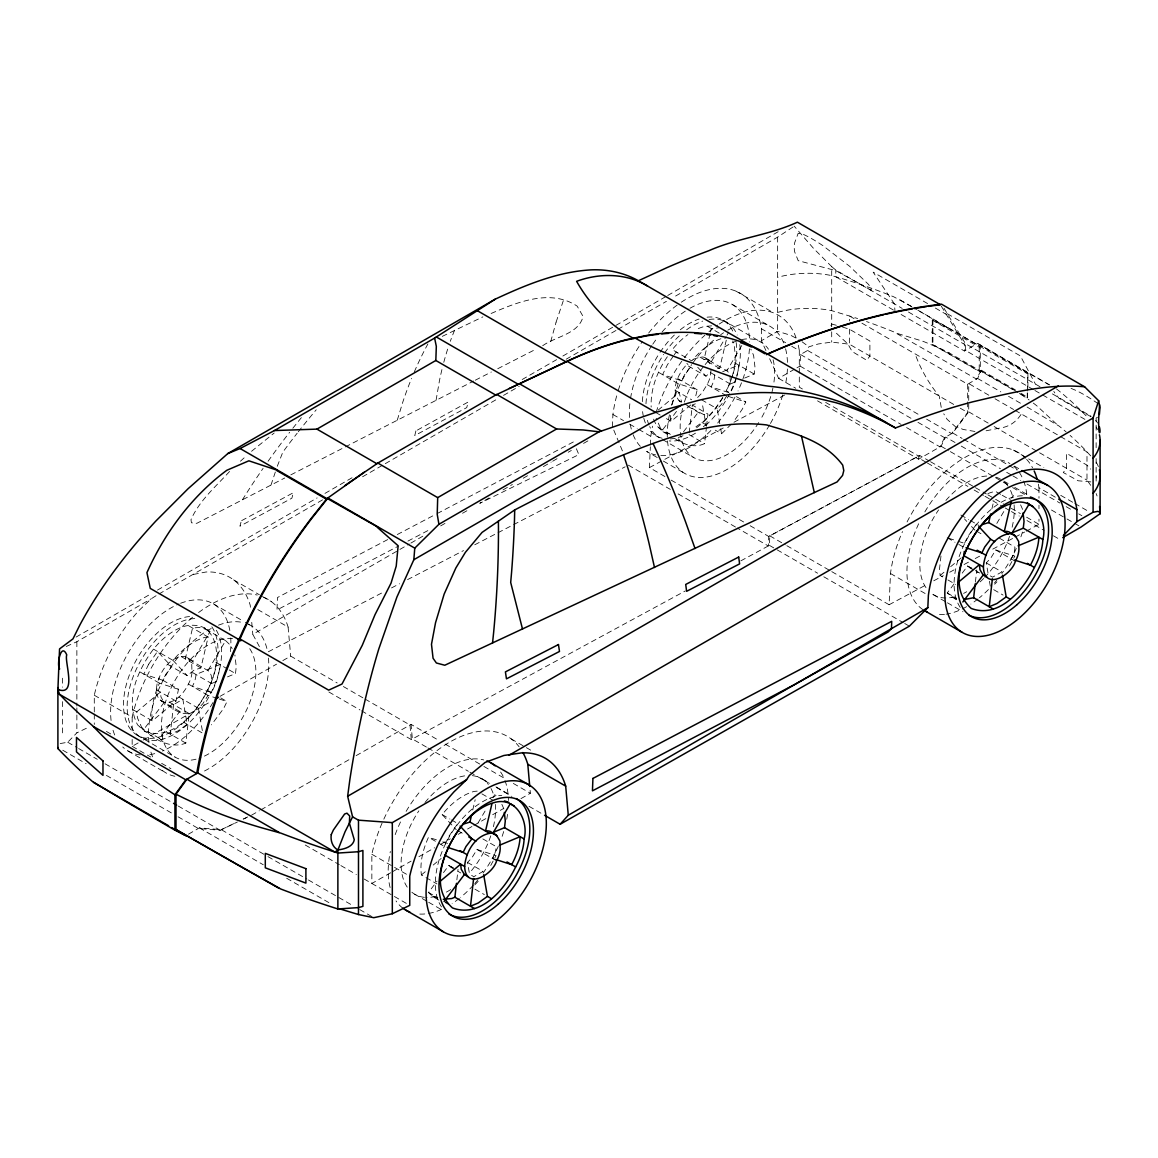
<?xml version="1.0" encoding="UTF-8"?>
<svg xmlns="http://www.w3.org/2000/svg" width="1158" height="1158" viewBox="0 0 1158 1158"><rect width="100%" height="100%" fill="white"/><g stroke="black" fill="none" stroke-linecap="round" stroke-linejoin="round"><path stroke-width="0.75" stroke-dasharray="5 3.75" d="M612.379 426.752L612.915 414.477A106.348 61.403 -60 0 1 617.243 393.836M664.924 476.531L649.435 467.586L650.347 446.771M650.434 445.034L650.81 436.363A106.348 61.403 -60 0 1 652.533 426.158M955.032 442.486L945.637 437.073L941.049 446.25L918.612 459.205L918.612 456.078L768.738 536.472L768.319 545.968L737.212 528.019M740.831 560.848L769.39 545.36L769.809 535.85L919.684 455.456L928.977 460.826M831.777 571.632L889.112 604.737L890.488 573.5A106.348 61.403 -60 0 1 902.516 531.565M796.95 367.81L800.004 366.058L800.54 354.536L807.604 350.454L808.849 346.807L818.228 343.984L831.705 342.102L849.407 344.201L954.206 404.707M208.483 630.198L199.784 627.39L192.546 628.027L185.28 658.945A19.049 11.001 -60 0 1 192.546 661.29L210.018 631.646C203.562 625.667 194.052 624.133 185.627 625.986A59.811 34.537 -60 0 0 153.493 649.131C137.845 669.889 124.514 699.75 137.585 724.894C150.279 736.054 168.055 750.225 185.845 743.118L189.174 713.589C177.594 714.935 167.78 704.6 158.762 698.781C156.098 694.322 156.2 688.981 157.083 684.031C160.151 672.118 168.301 658.83 181.299 656.644A19.049 11.001 -60 0 1 188.551 658.989L209.555 671.64L211.306 675.635L211.567 683.524L191.982 672.219L191.736 664.316L188.551 658.989M132.75 709.536L152.335 720.841L176.016 701.068L178.491 689.299L158.907 677.995M144.243 731.219C172.108 741.685 196.542 712.749 207.441 690.226A44.901 25.925 -60 0 0 215.895 662.26C217.878 649.928 215.316 635.467 204.503 627.882M227.504 676.88L235.479 673.565L236.246 666.805L234.886 654.95M456.86 879.848L458.032 869.426M671.553 405.286L678.183 383.66L697.232 389.812L695.075 398.699M680.339 401.971C669.498 391.737 677.864 373.976 686.433 364.886L706.018 376.191L710.505 372.254M689.198 432.889L692.325 405.083L695.422 403.795M697.623 397.498L701.965 392.967L707.133 384.586A19.049 11.001 -60 0 0 710.722 372.731L711.055 369.865M675.027 438.679C683.51 444.658 694.728 448.276 704.585 443.63L706.351 427.982M706.554 426.245L707.929 414.086L692.325 405.083M710.722 372.731L730.307 384.036L730.061 376.133M731.928 377.392A44.901 25.925 -60 0 0 734.65 362.758L735.402 356.013L734.042 344.143L732.667 341.002M744.652 378.058L754.22 374.063L754.987 367.318L753.626 355.448L750.862 349.166M940.976 556.014L939.456 569.519L940.137 575.454L946.375 579.058M975.412 582.098L976.773 569.924M436.074 400.263L439.418 380.881A724.72 354.695 53.4 0 1 442.211 368.418M167.693 664.388L187.263 675.693L194.081 670.077L200.884 667.949L208.136 637.03L188.551 625.725M472.754 810.021L475.171 799.715M710.086 333.678L704.035 359.458A19.049 11.001 -60 0 1 711.287 361.788L726.138 336.602M710.491 331.97L711.287 328.525L718.525 327.888M717.468 368.649L719.625 368.461L726.891 337.528M991.899 508.811L993.926 500.227M550.701 341.639L556.072 322.199M397.252 420.195L402.825 402.014A712.894 411.597 60 0 1 411.568 378.405M270.986 485.101L276.27 469.222M556.115 322.083L563.541 299.994M1096.192 477.979L1096.134 475.359M277.283 466.283L282.813 452.141L288.429 444.571A866.531 676.721 -87.9 0 1 297.172 433.208M454.573 330.233L452.17 336.254A724.72 354.695 53.4 0 0 450.303 341.306M178.491 689.299L159.442 683.162C154.159 694.8 150.598 708.001 152.335 720.841M191.982 672.219A19.049 11.001 -60 0 1 188.392 684.074C183.775 693.642 173.41 705.902 161.584 701.473M217.501 698.462L207.977 695.379L202.809 703.76L198.467 708.305L202.809 733.275L183.225 721.97M220.787 697.927L227.026 701.531L223.624 708.522L211.407 724.85M436.421 839.825L428.489 837.263C423.206 848.901 419.645 862.102 421.396 874.941L436.986 883.945M490.731 865.46L496.073 855.632L477.024 849.494L471.856 857.875L467.514 862.406L469.54 874.058M726.717 395.891L721.55 404.272L717.207 408.803L720.392 427.114M736.416 396.629L745.766 402.029L742.379 409.02L733.564 421.787M1009.472 565.958L1014.813 556.144L995.779 549.992L990.597 558.373L986.254 562.918L988.281 574.571M988.831 395.211L968.725 383.602L968.725 411.857L952.701 432.991L944.566 437.681L939.978 446.872L902.647 425.319M917.787 310.083L980.305 346.474L980.305 371.805L976.541 379.086L893.904 331.955A434.062 250.606 0 0 0 866.531 321.577M861.914 323.169L967.668 384.21L977.613 378.463L981.362 370.242L979.234 371.472L932.277 344.36L932.277 320.071L949.111 328.467A297.476 8.178 31.1 0 1 922.477 313.007L914.719 308.462M208.136 670.294L225.622 640.649L206.037 629.344M727.021 335.125L728.773 332.158M728.295 372.138L726.891 370.792L743.479 342.638M478.066 822.918L486.809 808.096M492.917 797.717L494.669 794.764L497.781 796.559M996.806 523.416L1005.549 508.594M1011.658 498.229L1013.409 495.262M242.384 499.836L247.523 491.672A841.157 647.221 88.4 0 1 263.083 468.368M667.355 356.736C657.237 371.327 650.391 389.16 651.158 407.08M673.29 356.201L667.428 364.712L662.593 374.656L681.642 380.808L684.508 374.874L690.414 367.187L686.868 363.38M674.274 354.782L676.229 351.931L679.775 355.752M722.795 397.715L713.979 410.482L703.746 421.179L694.105 428.142M976.469 524.053L967.654 536.82L962.834 546.764L956.595 543.16M139.857 727.05L159.442 738.355L179.765 711.432L181.169 712.778M676.489 411.437L662.593 429.864L660.321 427.707L656.166 418.284M683.538 431.775L698.506 411.93L703.615 414.477L707.929 414.086M438.896 900.113L432.875 896.625L428.489 892.456L437.044 881.122M443.471 872.625L448.812 865.533L453.487 868.239M956.132 599.743L947.23 592.968L955.784 581.634M962.211 573.123L967.552 566.045L973.791 569.635M967.668 401.884L967.668 412.48L951.644 433.599L926.588 419.138M731.291 424.175L721.55 433.772L715.311 430.183M474.78 884.9L478.182 881.339M994.664 584.211L996.937 581.837M60.216 743.552L67.729 742.235L76.862 732.855L89.528 726.746M229.588 471.465C215.808 486.548 199.234 500.705 190.983 519.725L191.417 522.794L196.831 523.315L284.723 478.008M156.069 595.733L151.105 598.86L138.54 610.932A115.004 66.397 -60 0 0 94.29 695.234L94.29 712.416M240.43 461.217L246.451 455.76M251.547 451.287L274.171 433.034M666.4 418.646L671.09 421.353L690.819 404.866M421.396 874.941L425.333 871.656M433.222 865.055L441.126 858.454M940.137 575.454L945.391 571.053M950.66 566.667L961.183 557.866M703.34 426.665L705.96 424.769L702.197 403.129M793.027 226.982L777.64 237.129L672.697 297.722M158.95 593.996L323.4 499.387M1097.523 417.227L1096.134 418.052L1096.134 448.059M76.081 637.074L151.22 593.692M157.474 590.088L317.133 497.911M324.964 493.395L353.132 477.125M522.186 379.52L556.622 359.646M562.875 356.027L666.183 296.376M667.746 295.478L778.885 231.311M66.267 646.468L76.862 641.72L151.105 598.86M362.57 476.778L497.274 399.003M503.527 395.385L519.204 386.338M566.19 359.212L616.317 330.276M617.88 329.364L666.429 301.341M259.406 646.613L252.806 634.352L398.381 550.311M399.944 549.399L409.339 543.985M410.902 543.073L423.423 535.85M440.648 525.906L446.901 522.301M462.549 513.255L467.253 510.548M489.081 497.94L479.774 503.31L578.855 454.602L575.975 447.77M503.05 489.877L512.357 484.507M523.228 478.225L529.423 474.65M543.391 466.587L551.15 462.1M552.699 461.217L557.36 458.525M568.216 452.257L571.328 450.462M583.56 443.398L589.625 439.895M765.916 350.541L761.414 340.713L777.64 331.347L790.668 335.255L799.758 340.191M769.65 358.734L778.639 378.391L795.43 368.693M932.277 344.36L949.111 352.843L1017.868 392.548M901.127 314.498L964.397 351.019L977.613 343.39L1050.292 385.353M932.277 320.071L979.234 347.183L981.362 345.952L1012.555 363.959A297.476 8.178 31.1 0 0 1037.047 377.928L1049.162 384.789M188.45 834.194L199.393 827.869L221.294 829.664L266.412 855.719M1027.262 391.028L1027.913 373.31L977.613 343.39M1019.431 393.445L1027.262 397.961L1027.913 388.914M132.171 739.455L132.171 746.331L141.594 740.975M143.158 740.078L210.655 701.676M220.063 696.32L276.559 664.156M282.841 660.581L290.687 656.123L337.166 682.959M251.489 815.203L259.334 810.745M260.897 809.847L350.353 758.939M356.128 755.653L411.061 724.387L438.954 740.483M390.695 872.756L371.848 883.467L371.848 854.257A115.004 66.397 -60 0 1 383.11 820.747M392.258 871.858L411.09 861.147M418.935 856.674L434.626 847.743M440.909 844.182L450.332 838.812M458.177 834.353L461.318 832.559M467.586 828.998L472.305 826.32M473.868 825.422L486.418 818.272M492.7 814.696L503.687 808.443M520.955 798.629L530.364 793.273L529.915 788.149M361.528 710.838L411.293 739.571L685.29 590.956M649.435 467.586L724.372 427.389M733.94 422.265L784.965 394.892M889.112 604.737L927.384 584.211M933.753 580.795L943.321 575.656M949.705 572.24L956.074 568.81M964.049 564.539L968.826 561.977M975.21 558.547L980.001 555.985M992.753 549.138L1013.482 538.021M1015.074 537.167L1024.642 532.043M1026.234 531.189L1038.987 524.342L1038.987 519.117M387.713 539.57L277.457 597.542L276.994 609.948L398.338 546.127M397.295 534.533L435.654 514.369M437.246 513.53L576.264 440.431M407.92 541.09L430.269 529.336M268.338 651.78L383.544 592.056M391.534 587.917L399.539 583.762M407.544 579.622L463.533 550.586M474.737 544.781L625.146 466.819M290.817 474.867L473.694 381.025M475.301 380.2L491.339 372.007M497.752 368.722L536.255 349.021M542.682 345.75C555.449 336.413 578.667 334.228 583.082 316.452L577.176 306.146C549.847 288.096 516.019 302.73 489.269 314.281M442.313 336.356L482.843 316.887M221.294 829.664L236.912 822.122M243.166 819.111L250.982 815.348M178.071 816.795L198.336 828.491L220.223 830.272L237.419 821.992M243.672 818.981L246.799 817.476M693.251 359.269L700.04 357.142A19.049 11.001 -60 0 1 707.306 359.487L726.891 370.792M722.693 371.704L738.63 365.074A44.901 25.925 -60 0 1 736.835 376.495M730.307 384.036L738.283 380.707M211.567 683.524L217.936 680.875M193.4 574.44L205.965 572.009A115.004 66.397 -60 0 1 250.215 605.214L250.519 608.645M986.08 430.79L999.455 428.142A83.984 48.491 60 0 0 1021.313 413.956M711.649 325.847L704.368 326.484A59.811 34.537 -60 0 0 695.003 330.189M208.136 637.03L205.198 637.291A59.811 34.537 -60 0 0 173.078 660.436L153.493 649.131M477.197 791.131L474.259 791.392A59.811 34.537 -60 0 0 442.139 814.537L456.324 829.794M974.92 431.456L963.109 429.459L957.348 426.868M1090.822 481.887L1078.199 480.787L1063.29 472.522L1066.489 468.31L1066.489 453.299L1086.986 465.14L1090.706 469.135M897.696 333.562L922.477 341.118A281.959 229.443 -68.1 0 1 949.111 353.798L980.305 371.805M836.322 325.268L829.895 323.589L831.705 326.672L831.705 266.615L813.625 248.492L794.214 226.186M842.488 327.048L849.407 329.205L869.904 341.031L869.904 356.042L866.705 360.254L852.143 351.511L847.888 343.998L835.121 332.013M728.585 392.519L711.128 386.888A19.049 11.001 -60 0 0 714.718 375.033M728.31 396.398L745.766 402.029M653.561 419.124L656.325 425.391L662.984 431.731L670.236 434.062M948.822 538.282L956.754 540.844M958.346 541.351L966.279 543.913M967.552 566.045L972.662 568.578M951.615 597.137L957.42 599.004M219.094 698.969L227.026 701.531M442.776 841.866L447.538 843.4M495.798 859.511L492.628 858.498A19.049 11.001 -60 0 0 496.203 846.628L480.613 837.625M448.812 865.533L453.922 868.066M432.875 896.625L437.232 898.029M1071.063 388.379L1075.246 390.13A63.4 15.662 40.4 0 1 1094.903 401.479L1097.61 403.346M911.607 306.508L893.904 296.882A434.062 250.606 0 0 0 842.488 278.716L831.705 275.59A70.739 40.848 0 0 0 808.993 273.274L804.376 273.331A70.739 40.848 0 0 0 777.64 277.312M947.316 313.731L1020.386 355.911L1035.426 384.094M927.587 303.57L873.175 272.159L894.439 303.932L894.96 310.923M935.36 308.057L946.245 314.339M949.111 328.467L1027.262 373.672M944.016 308.26L965.468 343.709L1043.141 388.552M1052.405 393.894L1090.995 416.171M1091.01 416.75L1058.875 398.193L1055.227 393.517A20.453 5.052 40.4 0 1 1053.823 391.433M831.705 266.615L835.786 270.075L902.212 308.419M908.437 312.009L964.397 344.317L964.397 351.019M1033.37 389.609L965.468 350.411L965.468 343.709M1034.905 390.492L1041.143 394.096M1042.692 394.994L1086.291 420.166M893.397 310.026L835.786 276.776L835.786 270.075M981.362 370.242L1015.363 389.899M981.362 371.197L1012.555 389.204A281.959 229.443 -68.1 0 1 1018.186 392.591M977.613 378.463L1000.801 391.867M1008.546 396.326L1020.907 403.462M1027.088 407.037L1059.252 426.187A434.062 250.606 0 0 1 1066.113 431.92M995.026 398.772L1013.583 409.498M1015.132 410.381L1086.986 451.881L1086.986 480.136L1090.706 485.318M854.097 318.653L849.407 315.946L849.407 320.911M968.725 411.857L988.165 423.09M994.143 426.535L1086.986 480.136M960.185 408.166L967.668 412.48M1013.511 450.158L1027.16 458.032M1028.666 458.901L1043.836 467.658M735.952 291.136L773.834 313.007M1014.437 466.153L1018.997 468.787M732.334 304.511L770.215 326.382M952.701 432.991L962.095 438.404M963.673 439.316L1007.503 464.619M1009.067 465.53L1016.898 470.047M1060.728 495.349L1073.249 502.586M1074.827 503.484L1088.911 511.619M807.604 350.454L920.335 415.519M1038.35 484.145A106.348 61.403 -60 0 1 1038.987 487.764L1057.182 498.273M681.295 302.209A106.348 61.403 -60 0 1 761.414 328.742L785.674 342.754M791.725 346.256L799.31 350.628L799.31 373.267M961.285 446.105L1000.425 468.701M1006.693 472.319L1011.383 475.026M1012.96 475.938L1020.777 480.454M1027.045 484.073L1059.917 503.05M1066.185 506.668L1072.453 510.287M1078.706 513.891L1081.847 515.701M800.54 354.536L911.693 418.704M917.961 422.323L944.566 437.681M1003.827 481.077L1008.502 483.783M1014.726 487.373L1028.753 495.465M723.142 320.259L761.038 342.131M941.049 446.25L948.822 450.737M950.371 451.634L993.926 476.778M995.475 477.675L1001.699 481.279M1003.262 482.177L1011.035 486.664M1012.584 487.561L1025.033 494.741M1051.464 510.012L1065.461 518.089M1067.025 518.987L1081.022 527.064M800.004 366.058L901.098 424.421M1000.613 494.336L995.938 491.643L992.999 491.904A59.811 34.537 -60 0 0 986.79 494.075M1002.177 495.233L1011.527 500.647M707.306 326.223L720.652 333.938M930.525 461.724L973.907 486.765M975.456 487.663L986.312 493.93M987.861 494.828L994.056 498.403M995.605 499.301L1003.349 503.773M1011.093 508.246L1020.401 513.602M1026.596 517.192L1038.987 524.342M802.407 388.987L799.31 387.192L799.31 375.004M825.654 402.405L918.612 456.078M925.908 462.172L919.684 458.582L919.684 455.456M927.457 463.07L967.9 486.418M974.124 490.008L983.446 495.407M985.009 496.304L991.219 499.894M992.782 500.792L1003.668 507.074M1005.216 507.971L1009.892 510.664M1011.441 511.561L1019.214 516.048M1027.001 520.55L1044.111 530.422M1053.433 535.807L1059.657 539.396M778.639 378.391L795.749 388.263M817.519 400.842L918.612 459.205M734.65 362.758L754.22 374.063M705.888 358.155L709.883 360.456M700.04 357.142L719.625 368.461M960.879 515.049L968.667 519.551M970.23 520.449L979.132 525.587M999.354 538.137L1014.958 547.141A19.049 11.001 -60 0 1 1011.368 558.996M976.628 531.204L982.867 534.793M728.845 392.258L726.182 390.724A44.901 25.925 -60 0 0 731.393 378.999M995.779 549.992L1015.349 561.297M707.133 384.586L725.169 394.994M677.647 378.492L697.232 389.812M947.23 537.761L955.032 542.262M658.598 372.355L678.183 383.66M986.254 562.918L1001.858 571.907L992.565 577.191L987.89 574.498M701.618 399.799L717.207 408.803M675.172 390.26L691.644 399.771M975.354 570.547L981.593 574.136M968.971 567.377L978.003 572.602M678.921 400.625L681.584 402.159M684.465 403.838L698.506 411.93M687.866 406.328L699.924 413.276M993.723 589.683L1003.074 595.082M701.965 422.467L705.96 424.769M947.924 579.955L955.726 584.457M660.161 415.042L655.486 412.349L679.167 392.562L681.497 401.594M688.996 434.626L704.585 443.63M947.23 592.968L956.595 598.368M658.598 427.563L670.381 434.366M662.984 431.731L667.5 434.337M933.406 594.705L945.869 601.899M947.432 602.797L963.007 611.786M655.833 435.683L659.467 437.767A66.802 38.576 -60 0 1 649.681 426.578M662.579 439.562L693.729 457.555M890.488 573.5L926.863 594.503M612.915 414.477L623.525 420.615M629.59 424.103L637.175 428.489M638.68 429.357L650.81 436.363M657.266 457.555L646.656 451.432A85.041 49.099 -60 0 0 655.717 454.92M663.331 461.058L684.552 473.304M769.809 535.85L785.298 544.796M786.847 545.693L830.228 570.735M671.119 480.107L743.943 522.157M750.152 525.732L768.738 536.472M769.39 545.36L775.614 548.95M777.163 549.847L817.606 573.196M823.816 576.785L903.139 622.584M904.702 623.482L909.363 626.174M628.345 465.154L670.337 489.4M678.11 493.901L735.663 527.122M511.185 738.891L524.82 746.765M526.34 747.648L532.405 751.137M233.612 579.869L259.378 594.749M262.417 596.5L271.508 601.74M257.8 609.586L288.11 627.086L290.687 656.123M213.579 604.013L243.889 621.513M245.409 622.382L251.474 625.885M445.15 744.073L482.336 765.539M483.885 766.437L505.583 778.958M513.327 783.43L530.364 793.273M343.376 686.535L363.511 698.173M365.06 699.056L409.99 725.009L411.293 739.571M481.974 778.769L489.762 783.271M495.986 786.875L510.012 794.967M426.361 747.04L412.364 738.949L411.061 724.387M427.91 747.938L468.353 771.286M469.902 772.183L488.575 782.953M496.348 787.44L511.894 796.429M529.003 806.301L543.001 814.378M328.858 691.977L359.964 709.941M481.873 793.838L492.787 800.135M215.895 662.26L227.677 669.063M229.241 669.961L235.479 673.565M187.147 657.643L191.142 659.944M181.299 656.644L200.884 667.949M442.139 814.537L449.926 819.039M451.49 819.936L457.728 823.541L448.913 836.308L444.079 846.266L428.489 837.263M457.873 830.691L464.112 834.296M207.441 690.226L214.548 694.322M477.024 849.494L496.608 860.799M188.392 684.074L207.977 695.379M139.857 671.857L159.442 683.162M467.514 862.406L483.103 871.409L473.825 876.693L470.698 874.883M178.882 697L198.467 708.305M156.431 689.748L176.016 701.068M169.589 702.269L189.174 713.589M450.23 866.879L456.252 870.353M457.757 871.221L460.768 872.958M160.18 700.127L179.765 711.432M474.968 889.17L484.334 894.584M166.26 731.813L185.845 743.118M371.848 854.257L408.224 875.26M94.29 695.234L132.171 717.106L132.171 732.58M428.489 892.456L437.84 897.87M414.665 894.193L427.128 901.387M428.677 902.285L442.703 910.376M137.093 735.171L174.988 757.043M305.234 845.007L339.323 864.693M340.872 865.576L356.36 874.522M364.104 878.994L406.719 903.602M106.406 731.451L112.471 734.954M132.171 746.331L150.772 757.057M161.613 763.325L170.906 768.695M127.916 750.92L165.797 772.791M267.961 856.616L306.87 879.067M308.419 879.964L353.552 906.019M359.776 909.609L372.225 916.803M67.729 742.235L77.065 747.634M78.628 748.531L97.301 759.301M105.074 763.802L171.992 802.422M178.216 806.026L220.223 830.272M199.393 827.869L263.286 864.765M286.663 878.256L330.291 903.443M62.778 750.225L86.141 763.715M106.406 775.411L171.847 813.191M911.795 306.769L897.696 298.474M1020.965 393.228L1027.913 397.585M802.06 341.769L808.849 346.807M956.291 427.476L947.099 419.297L943.741 413.797M1056.472 388.914L1059.252 391.114A434.062 250.606 0 0 1 1088.462 418.327M707.306 359.487L710.476 364.828M678.183 438.868L682.569 443.036M225.622 640.649L230.732 645.527L232.121 648.668M159.442 738.355L163.828 742.524M1095.7 420.34L1097.523 422.988M1056.472 424.002L1037.047 406.024A281.959 229.443 -68.1 0 0 1033.124 402.941M1090.706 455.876L1085.003 449.738A434.062 250.606 0 0 0 1070.093 435.408M964.426 518.856L966.785 521.404M971.519 526.485L975.065 530.292M697.738 367.303L706.018 376.191M173.078 660.436L187.263 675.693M941.295 306.146L964.397 344.317M1020.603 504.845L1022.673 509.549M501.863 804.332L503.933 809.051M613.769 430.096L623.482 453.473M1096.134 493.54L1097.06 495.986M941.237 407.399L939.268 396.079L936.938 393.286A83.984 48.491 60 0 1 915.081 353.856M989.439 581.229L990.597 587.888M720.681 428.778L721.55 433.772M670.41 415.418L671.09 421.353M251.749 622.353L252.806 634.352M1096.134 458.582L1096.134 481.54M1038.987 487.764L1038.987 498.215M1038.987 505.192L1038.987 508.666M1027.913 373.31L1027.913 387.177M1027.262 392.765L1027.262 397.961M1012.555 388.234L1012.555 389.204M979.234 347.183L979.234 371.472M967.668 384.21L967.668 400.118M949.111 352.843L949.111 353.798M932.914 319.695L932.914 343.984M849.407 329.205L849.407 344.201M831.705 331.825L831.705 342.102M777.64 237.129L777.64 331.347M761.414 328.742L761.414 340.713M94.29 714.139L94.29 724.459M76.862 641.72L76.862 706.047M76.862 707.842L76.862 713.198M76.862 714.993L76.862 732.855M62.387 678.197L62.387 687.201M62.387 701.632L62.387 734.085M1020.965 394.357A281.959 229.443 -68.1 0 1 1029.129 399.959M777.64 312.414A70.739 40.848 0 0 1 831.705 310.662L853.113 317.089A434.062 250.606 0 0 1 857.615 318.551M383.834 819.155A115.004 66.397 -60 0 1 519.175 746.867M1026.639 459.364A106.348 61.403 -60 0 1 1032.56 467.745M907.061 521.969A106.348 61.403 -60 0 1 1025.51 458.177M1096.134 462.1A70.739 40.848 0 0 1 1098.609 467.239M1096.134 427.012A70.739 40.848 0 0 1 1097.523 429.575M719.176 324.081A106.348 61.403 -60 0 1 796.342 338.454M798.282 345.214A106.348 61.403 -60 0 1 799.31 350.628M656.123 412.349A106.348 61.403 -60 0 1 683.336 359.11M684.392 357.692A106.348 61.403 -60 0 1 704.904 335.227M708.957 331.738A106.348 61.403 -60 0 1 717.714 325.08M618.242 390.478A106.348 61.403 -60 0 1 642.343 341.552M648.668 333.026A106.348 61.403 -60 0 1 679.818 303.208M263.85 597.282A115.004 66.397 -60 0 1 288.11 627.086M132.171 717.106A115.004 66.397 -60 0 1 192.894 616.982M198.583 612.524A115.004 66.397 -60 0 1 257.235 595.053M414.303 371.892A712.894 411.597 60 0 1 427.881 343.969M443.775 362.338A724.72 354.695 53.4 0 1 448.16 347.588M298.272 431.804A866.531 676.721 -87.9 0 1 316.221 409.802M268.077 461.246A841.157 647.221 88.4 0 1 289.659 432.267M292.829 428.243A841.157 647.221 88.4 0 1 301.369 417.676M500.618 772.024A85.041 49.099 -60 0 1 504.367 778.987M504.975 780.535A85.041 49.099 -60 0 1 508.434 800.496M507.537 814.335A85.041 49.099 -60 0 1 506.278 821.5M503.687 831.56A85.041 49.099 -60 0 1 501.428 838.363M498.244 846.368A85.041 49.099 -60 0 1 483.089 873.06M477.993 879.747A85.041 49.099 -60 0 1 474.519 883.844M473.332 885.19A85.041 49.099 -60 0 1 460.667 897.305M459.263 898.434A85.041 49.099 -60 0 1 452.141 903.573M441.589 909.363A85.041 49.099 -60 0 1 417.864 913.937M402.825 908.147A85.041 49.099 -60 0 1 396.022 900.938M390.116 887.549A85.041 49.099 -60 0 1 390.347 851.477M395.196 834.614A85.041 49.099 -60 0 1 402.029 818.88M406.125 811.382A85.041 49.099 -60 0 1 483.697 759.923M472.247 775.643A66.802 38.576 -60 0 1 488.358 784.415M491.021 788.511A66.802 38.576 -60 0 1 494.032 796.371M495.363 804.39A66.802 38.576 -60 0 1 493.134 827.84M490.789 835.83A66.802 38.576 -60 0 1 469.453 873.06M450.694 889.59A66.802 38.576 -60 0 1 444.889 892.876M435.741 896.321A66.802 38.576 -60 0 1 425.912 897.45M424.393 897.334A66.802 38.576 -60 0 1 409.411 889.894M407.225 887.129A66.802 38.576 -60 0 1 418.863 810.846M425 802.494A66.802 38.576 -60 0 1 465.907 775.701M441.502 906.902A66.802 38.576 -60 0 1 447.596 839.811A66.802 38.576 -60 0 1 501.805 795.343M1013.815 466.341A85.041 49.099 -60 0 1 1017.317 469.859M1019.358 472.536A85.041 49.099 -60 0 1 1023.107 479.484M1023.715 481.033A85.041 49.099 -60 0 1 1026.9 495.711M1022.442 532.072A85.041 49.099 -60 0 1 1020.777 537.167M1016.29 548.414A85.041 49.099 -60 0 1 1001.829 573.557M996.734 580.245A85.041 49.099 -60 0 1 994.433 582.995M988.425 589.552A85.041 49.099 -60 0 1 979.422 597.803M978.018 598.932A85.041 49.099 -60 0 1 970.882 604.071M966.612 606.676A85.041 49.099 -60 0 1 946.086 614.174M944.45 614.377A85.041 49.099 -60 0 1 936.605 614.435M922.883 609.6A85.041 49.099 -60 0 1 920.017 520.926M924.866 511.894A85.041 49.099 -60 0 1 1009.892 463.533M1004.753 482.35A66.802 38.576 -60 0 1 1008.14 486.346M1010.5 490.471A66.802 38.576 -60 0 1 1012.787 496.869M1014.104 504.902A66.802 38.576 -60 0 1 1011.47 529.93M1009.544 536.328A66.802 38.576 -60 0 1 984.807 577.292M983.649 578.479A66.802 38.576 -60 0 1 980.131 581.866M966.698 591.738A66.802 38.576 -60 0 1 963.63 593.374M954.496 596.833A66.802 38.576 -60 0 1 930.656 592.766M925.98 587.627A66.802 38.576 -60 0 1 938.588 509.911M945.912 500.415A66.802 38.576 -60 0 1 987.89 476.01M996.097 477.197A66.802 38.576 -60 0 1 1000.715 479.282M960.243 607.414A66.802 38.576 -60 0 1 967.552 538.137A66.802 38.576 -60 0 1 1023.73 495.812M727.832 330.16A85.041 49.099 -60 0 1 784.038 343.897M785.573 348.775A85.041 49.099 -60 0 1 787.512 365.653M787.426 368.982A85.041 49.099 -60 0 1 785.341 384.861M782.765 394.921A85.041 49.099 -60 0 1 770.432 423.481M769.578 424.943A85.041 49.099 -60 0 1 696.928 477.299A85.041 49.099 -60 0 1 669.425 414.839M672.002 404.764A85.041 49.099 -60 0 1 691.63 364.669M692.614 363.279A85.041 49.099 -60 0 1 715.022 339.033M720.696 334.705A85.041 49.099 -60 0 1 723.562 332.766M736.401 378.087A44.901 25.925 -60 0 1 730.915 391.665M741.627 339.612A66.802 38.576 -60 0 1 768.463 349.209M773.095 359.733A66.802 38.576 -60 0 1 773.573 384.63M772.922 388.075A66.802 38.576 -60 0 1 760.531 419.572M758.736 422.54A66.802 38.576 -60 0 1 701.372 460.392A66.802 38.576 -60 0 1 682.569 408.484M684.378 402.101A66.802 38.576 -60 0 1 704.064 365.856M705.15 364.553A66.802 38.576 -60 0 1 738.471 340.423M689.951 308.274A85.041 49.099 -60 0 1 749.617 341.986M749.429 348.819A85.041 49.099 -60 0 1 738.022 390.955M734.983 397.093A85.041 49.099 -60 0 1 716.874 423.987M710.853 430.53A85.041 49.099 -60 0 1 659.032 455.427M640.345 446.351A85.041 49.099 -60 0 1 632.268 432.325M631.298 429.039A85.041 49.099 -60 0 1 630.285 424.306M629.518 417.502A85.041 49.099 -60 0 1 630.27 400.118M630.545 398.338A85.041 49.099 -60 0 1 651.809 345.62M652.765 344.201A85.041 49.099 -60 0 1 657.758 337.325M662.115 331.955A85.041 49.099 -60 0 1 688.518 309.099M720.884 338.729A59.811 34.537 -60 0 0 691.818 360.934L672.248 349.629A59.811 34.537 -60 0 1 687.91 334.604M707.075 317.191A66.802 38.576 -60 0 1 732.927 331.449M736.155 342.536A66.802 38.576 -60 0 1 733 374.106M732.493 375.713A66.802 38.576 -60 0 1 725.979 391.563M722.635 397.686A66.802 38.576 -60 0 1 695.987 428.243M682.974 435.755A66.802 38.576 -60 0 1 670.265 438.896M662.115 438.231A66.802 38.576 -60 0 1 648.408 428.605M645.382 422.974A66.802 38.576 -60 0 1 643.776 418.081M643.414 416.576A66.802 38.576 -60 0 1 642.328 408.34M642.357 401.623A66.802 38.576 -60 0 1 659.076 353.798M660.031 352.336A66.802 38.576 -60 0 1 675.244 334.184M680.267 329.798A66.802 38.576 -60 0 1 699.07 319.029M709.043 319.507A66.802 38.576 -60 0 1 737.212 335.053M739.774 344.635A66.802 38.576 -60 0 1 736.618 376.191M736.126 377.798A66.802 38.576 -60 0 1 730.38 392.084M729.598 393.648A66.802 38.576 -60 0 1 704.99 425.999M695.495 433.164A66.802 38.576 -60 0 1 669.194 440.909M649.016 425.058A66.802 38.576 -60 0 1 647.394 420.18M645.976 403.708A66.802 38.576 -60 0 1 663.65 354.42M664.634 352.973A66.802 38.576 -60 0 1 681.237 334.126M686.622 329.784A66.802 38.576 -60 0 1 702.689 321.113M248.637 624.408A85.041 49.099 -60 0 1 267.541 651.389M268.482 658.062A85.041 49.099 -60 0 1 201.912 772.212M174.872 776.28A85.041 49.099 -60 0 1 160.658 768.898M152.595 756.84A85.041 49.099 -60 0 1 150.439 750.398M148.962 742.336A85.041 49.099 -60 0 1 212.218 627.969M218.5 625.161A85.041 49.099 -60 0 1 242.398 622.396M249.723 648.697A66.802 38.576 -60 0 1 246.828 709.405A66.802 38.576 -60 0 1 199.06 758.287M196.064 759.185A66.802 38.576 -60 0 1 165.131 703.21A66.802 38.576 -60 0 1 232.57 638.492M180.605 603.275A85.041 49.099 -60 0 1 229.95 631.124M230.732 637.928A85.041 49.099 -60 0 1 230.399 651.78M212.942 702.559A85.041 49.099 -60 0 1 162.453 751.021M154.752 753.626A85.041 49.099 -60 0 1 148.137 754.857M140.292 754.915A85.041 49.099 -60 0 1 122.762 747.011M114.7 734.968A85.041 49.099 -60 0 1 112.558 728.527M111.081 720.464A85.041 49.099 -60 0 1 179.041 603.911M211.827 626.825A66.802 38.576 -60 0 1 179.172 726.269A66.802 38.576 -60 0 1 124.094 695.857A66.802 38.576 -60 0 1 193.14 616.505M216.3 630.213A66.802 38.576 -60 0 1 181.647 729.25A66.802 38.576 -60 0 1 127.814 697.232A66.802 38.576 -60 0 1 196.773 618.604M173.584 704.585L170.255 734.114L178.042 730.872L187.205 724.271L182.863 699.302L173.584 704.585M871.352 290.34L835.786 270.625L798.209 260.666L794.692 251.923A33.278 26.518 -21.1 0 1 794.692 242.659L798.209 233.236L803.391 234.408A63.4 15.662 40.4 0 1 823.048 245.757L849.596 266.268L868.514 284.419A20.453 5.052 40.4 0 1 870.874 288.299L871.352 290.34M415.91 430.892L414.767 435.567L466.761 407.602L468.121 402.058L415.91 430.892M240.994 522.229L239.923 526.195L291.874 498.186L293.35 492.715L241.443 520.738L240.994 522.229M148.673 664.2L143.853 674.159L162.887 680.296L165.768 674.376L171.673 666.69L157.488 651.433L148.673 664.2M164.161 702.428L143.853 729.352L141.58 727.195L137.426 717.772L136.745 711.837L160.426 692.064L160.991 697.087L164.161 702.428M219.89 664.562L195.977 674.521A19.049 11.001 -60 0 1 192.387 686.39L211.436 692.527A44.901 25.925 -60 0 0 219.89 664.562"/><path stroke-width="1.5" d="M514.702 509.925L482.061 532.405L465.371 552.38L455.847 567.999L444.151 594.112L435.538 622.715L431.485 644.297L433.063 658.251L436.392 662.998L444.788 665.242L837.089 481.945L842.59 475.402L843.791 470.568L842.706 465.125C824.597 440.677 794.214 433.193 766.625 424.928C714.211 418.776 663.027 438.824 615.26 458.163L514.702 509.925L514.499 519.045A866.531 676.721 -87.9 0 1 511.59 572.168L510.692 582.474L522.519 629.084M1062.711 537.645L1081.022 527.064L1100.1 513.718L1100.1 440.127A70.739 40.848 0 0 0 1099.405 434.771M1099.405 414.463L1099.999 407.674L1098.652 400.726L1084.597 386.772C1046.716 383.312 1009.342 393.3 972.778 401.812A928.354 654.458 -74.7 0 0 926.342 416.142L895.467 427.953C876.461 417.256 856.341 408.586 835.352 402.55L813.77 397.411L790.769 393.995C754.032 390.232 716.541 393.908 681.382 405.271L655.631 412.393L599.091 431.818L583.256 429.965L556.593 428.981L437.695 497.622L437.217 514.282L438.925 524.284L414.767 548.139L413.84 559.719L396.89 597.108L378.84 648.813C365.885 691.5 356.707 735.243 349.904 779.305L347.646 796.255L352.582 816.868L345.041 831.791L337.875 850.117L337.875 908.958L358.488 907.611L362.903 906.367L362.903 850.464L358.488 851.723L337.875 853.055L323.343 848.322A813.524 469.685 0 0 1 280.772 833.109L266.962 829.287A674.955 542.234 -42.5 0 1 176.002 794.2L186.887 779.204L279.208 832.501M171.731 827.579L185.816 835.714L174.945 830.185A599.178 15.054 29 0 1 121.358 798.89L92.437 781.505A813.524 469.685 0 0 1 57.9 748.546L57.9 689.705L59.55 648.914L72.954 638.883L80.003 624.712C100.326 586.918 126.555 552.612 155.693 521.201L188.074 488.734L227.808 453.56L240.097 448.522L274.432 430.559L316.93 429.126L435.828 360.485L436.32 346.372L434.612 338.078L495.349 299.097C525.486 285.085 557.157 271.826 590.768 269.886C607.27 269.119 623.974 272.579 638.391 280.757L764.83 353.769M1100.1 440.127L1099.999 442.776A70.739 40.848 0 0 1 1093.094 458.206M544.564 815.275L560.11 824.264L909.363 626.174L927.833 607.661L928.383 595.386A106.348 61.403 -60 0 1 1002.625 479.441A106.348 61.403 -60 0 1 1076.882 509.65L1076.882 521.607L1063.348 535.589M492.541 643.037L493.626 632.529A841.157 647.221 88.4 0 0 498.461 528.309L498.389 521.172M443.282 899.288L451.75 898.536L454.891 897.218L456.469 883.322M464.647 866.474C465.617 852.331 474.766 836.206 489.516 833.355A19.049 11.001 -60 0 1 496.768 835.7L499.938 841.041L500.198 848.93A19.049 11.001 -60 0 1 496.608 860.799C492.859 874.739 465.386 890.849 464.647 866.474L445.063 855.169M473.622 878.43L470.495 906.222L478.283 902.979L487.446 896.379L483.682 874.739M493.366 832.312L504.526 827.666L505.293 820.921L504.323 812.438M524.111 838.971C529.047 820.457 515.324 795.879 493.844 802.697A59.811 34.537 -60 0 0 461.709 825.842C445.135 847.555 428.127 885.986 452.46 907.93C480.324 918.395 504.758 889.474 515.657 866.937A44.901 25.925 -60 0 0 524.111 838.971L504.526 827.666M963.977 554.233L964.296 551.367M963.717 599.641L973.646 597.731L975.21 583.835M983.388 566.971C984.372 552.844 993.506 536.704 1008.256 533.867A19.049 11.001 -60 0 1 1015.523 536.212L1018.693 541.539L1018.939 549.442A19.049 11.001 -60 0 1 1015.349 561.297C1011.614 575.251 984.126 591.362 983.388 566.971L963.803 555.666M992.377 578.928L989.236 606.734L997.024 603.492L1006.186 596.877L1002.437 575.236M1012.121 532.825L1023.281 528.178L1024.034 521.418L1023.064 512.951M1042.866 539.483C1047.787 520.97 1034.08 496.391 1012.584 503.209A59.811 34.537 -60 0 0 980.464 526.354C963.89 548.052 946.868 586.484 971.2 608.442C999.065 618.893 1023.498 589.972 1034.398 567.449A44.901 25.925 -60 0 0 1042.866 539.483L1023.281 528.178M58.247 687.562L57.914 689.488C77.528 696.827 64.11 660.986 66.759 654.878C61.027 641.633 56.395 665.213 59.666 668.933M58.566 689.242L57.9 692.643L66.093 701.039A813.524 469.685 0 0 0 92.437 725.603L101.788 735.171A674.955 542.234 -42.5 0 0 174.93 794.808L174.945 830.185M57.9 748.546L58.103 747.532M1098.652 400.726L1093.094 418.024L1093.094 512.241L1076.882 521.607M1099.579 404.764L1098.754 416.981A33.278 5.92 -82.7 0 0 1098.754 426.245C1098.609 436.161 1101.171 433.295 1099.405 426.868M463.142 824.178L469.931 822.05L471.538 815.174M491.976 803.565L485.52 831.053A19.049 11.001 -60 0 1 492.787 833.398L496.768 835.7M981.883 524.675L988.671 522.562L990.698 513.964M1011.122 502.355L1004.275 531.565A19.049 11.001 -60 0 1 1011.527 533.896L1015.523 536.212M492.787 833.398L510.258 803.753L514.253 806.069M1011.527 533.896L1028.999 504.266L1027.464 502.804M339.627 908.842L358.488 914.53L373.773 917.701L392.316 913.749L409.744 905.353L409.744 876.128A115.004 66.397 -60 0 1 453.994 791.826L466.558 779.754L469.395 775.397L485.13 762.427L503.904 755.479L521.433 752.903A115.004 66.397 -60 0 1 565.683 786.108L568.274 815.246L560.11 824.264M174.945 794.793L185.816 779.812L197.772 772.922A368.172 212.565 -60 0 1 233.38 653.734L244.034 629.981A368.172 212.565 -60 0 1 311.936 518.176L327.96 498.027L414.767 548.139M444.079 901.46L464.401 874.536L468.397 876.838M962.834 601.972L983.156 575.048L987.137 577.35M364.278 472.174L326.903 498.635L310.865 518.798A368.172 212.565 -60 0 0 242.963 630.589L232.324 654.357A368.172 212.565 -60 0 0 196.701 773.53L59.594 694.38L57.9 689.705M994.65 541.597L990.655 539.295L984.749 546.981L981.868 552.916L966.004 547.792M439.62 881.759L460.652 864.172L461.231 869.195L464.401 874.536M958.361 582.257L979.407 564.67L979.986 569.707L983.156 575.048M345.026 485.491L377.855 463.07L437.695 497.622M337.875 850.117L334.879 852.071L197.772 772.922M227.808 453.56L495.349 299.097M274.432 430.559L434.612 338.078M238.939 639.592L150.265 588.394L146.936 572.631C164.682 532.941 191.823 496.174 226.823 470.278L248.869 460.812L277.124 470.206M327.511 498.591L377.74 527.064M438.925 524.284L599.091 431.818M413.84 559.719L681.382 405.271M347.646 796.255L1058.282 385.976M352.582 816.868L358.488 820.168L392.316 822.614L466.558 779.754M508.854 755.334L1093.094 418.024M568.274 815.246L927.833 607.661M215.359 698.998L218.5 697.203M638.391 280.757L666.965 267.628A928.354 382.415 -48.6 0 1 708.899 250.693C737.414 238.027 769.259 235.204 797.399 222.191L940.47 304.786A956.19 552.062 -60 0 0 928.224 306.363M435.828 360.485L495.682 395.037L567.116 361.296A456.701 263.677 -60 0 1 627.578 339.381L647.119 335.357A456.701 263.677 -60 0 1 767.465 354.044L895.467 427.953M509.245 388.48L566.059 361.904A456.701 263.677 -60 0 1 626.507 340.003L646.048 335.965A456.701 263.677 -60 0 1 658.265 334.286M1018.143 545.809L1038.871 537.182A44.901 25.925 -60 0 1 1030.417 565.147L1014.538 560.023M499.402 845.297L520.13 836.669A44.901 25.925 -60 0 1 511.662 864.635L495.798 859.511M1093.094 512.241L1097.856 511.373L1099.579 512.068L1100.1 513.718M504.367 800.902L508.724 802.306M447.263 847.28L463.128 852.404L466.008 846.484L471.914 838.797L460.088 826.088M176.002 794.185L176.002 829.562A599.178 15.054 29 0 0 239.923 866.112L280.772 889.011A813.524 469.685 0 0 0 337.875 908.958M647.64 286.098C626.348 273.027 599.612 272.839 576.612 281.322C589.987 305.017 609.846 325.239 633.716 338.512M176.002 829.562L279.208 888.403M886.232 422.612C851.477 402.998 812.569 391.187 773.008 386.656C747.171 384.384 723.026 373.151 698.549 365.045C676.547 357.938 654.907 349.383 634.787 337.89M1084.597 386.772L941.526 304.178A956.19 552.062 -60 0 0 767.465 354.044M1022.022 470.539L1047.787 485.405A85.041 49.099 -60 0 1 1020.082 617.33A85.041 49.099 -60 0 1 946.983 573.861A85.041 49.099 -60 0 1 1047.787 485.405M1058.687 499.141L1076.882 509.65M1028.999 504.266L1032.994 506.567M988.671 522.562L1008.256 533.867M1027.291 563.338L1034.398 567.449M977.193 550.209L985.863 555.218M1006.186 596.877L1010.181 599.193M567.116 361.296L655.631 412.393M477.559 310.807L566.059 361.904M973.646 597.731L993.231 609.036M962.11 632.326L924.229 610.454A85.041 49.099 -60 0 0 927.066 611.931M519.406 383.718L601.422 431.066M436.32 336.978L518.335 384.326M556.593 428.981L496.739 394.429L376.784 463.678L316.93 429.126M240.097 448.522L326.903 498.635M276.675 470.466L326.44 499.214M522.88 752.526A115.004 66.397 -60 0 1 527.787 764.237L565.683 786.108M491.151 763.035L529.047 784.907A85.041 49.099 -60 0 1 501.327 916.832A85.041 49.099 -60 0 1 428.243 873.349A85.041 49.099 -60 0 1 529.047 784.907M239.996 638.97L328.669 690.154L342.015 684.016L362.251 645.339L375.018 614.666L391.042 583.125L396.224 566.117L398.135 545.751L377.291 527.339M469.931 822.05L489.516 833.355M468.802 836.988L475.909 841.099M506.987 861.928L515.657 866.937M460.016 850.609L467.123 854.705M487.446 896.379L491.441 898.68M454.891 897.218L474.476 908.538M445.41 902.227L448.074 903.761M93.494 726.515L185.816 779.812M405.474 909.942L443.369 931.814M173.541 803.334L176.653 805.128M93.494 782.417L168.605 825.77M978.828 526.586L990.655 539.295M653.112 443.615L657.672 453.675A724.72 354.695 53.4 0 1 685.522 521.737L695.046 548.545M623.569 454.993L623.873 455.89A712.894 411.597 60 0 1 648.929 542.856L654.502 567.492M801.481 436.132L814.32 492.613M1099.579 506.48L1100.1 513.587M527.787 764.237L529.756 786.441M392.316 822.614L392.316 913.749M358.488 820.168L358.488 914.53M1099.405 469.873A70.739 40.848 0 0 1 1093.094 493.308M1034.166 470.944A106.348 61.403 -60 0 1 1037.076 478.905M766.393 354.666A956.19 552.062 -60 0 1 883.815 314.687M885.407 314.325A956.19 552.062 -60 0 1 912.359 308.882M914.125 308.578A956.19 552.062 -60 0 1 926.472 306.624M661.725 333.924A456.701 263.677 -60 0 1 668.571 333.374M694.612 333.345A456.701 263.677 -60 0 1 701.734 333.953M707.002 334.59A456.701 263.677 -60 0 1 710.491 335.096M713.95 335.661A456.701 263.677 -60 0 1 717.367 336.312M740.498 342.638A456.701 263.677 -60 0 1 751.47 347.024M486.823 760.922A85.041 49.099 -60 0 1 495.074 765.843M409.816 912.041A85.041 49.099 -60 0 1 402.825 908.147M516.236 798.557A66.802 38.576 -60 0 1 515.73 875.984A66.802 38.576 -60 0 1 448.928 913.98M1036.381 499.981A66.802 38.576 -60 0 1 1034.485 576.496A66.802 38.576 -60 0 1 969.145 615.289M1030.374 496.985A66.802 38.576 -60 0 1 1034.977 499.069M237.679 639.549A66.802 38.576 -60 0 1 240.821 640.837M592.925 778.437L592.447 790.842L795.228 684.219L888.172 631.95L891.443 628.664L891.718 621.325L592.925 778.437M331.26 834.629C330.32 840.346 332.476 847.28 337.948 849.943C344.216 849.118 352.857 846.947 354.276 839.782L349.398 823.193L349.687 815.985L346.951 813.177L344.592 814.045L333.359 830.04L331.26 834.629M558.46 644.543L505.409 671.901L506.466 678.849L559.488 651.462L558.46 644.543M738.703 557.041L685.71 584.443L686.622 591.304L739.6 563.888L738.703 557.041M305.9 868.659L265.298 853.374L265.298 867.82L305.9 883.105L305.9 868.659M102.975 760.893L76.486 737.443L76.486 751.889L102.975 775.339L102.975 760.893M498.085 904.297A66.802 38.576 -60 0 0 519.855 800.656A66.802 38.576 -60 0 0 440.677 870.136A66.802 38.576 -60 0 0 498.085 904.297M1016.84 604.794A66.802 38.576 -60 0 0 1038.61 501.153A66.802 38.576 -60 0 0 959.417 570.648A66.802 38.576 -60 0 0 1016.84 604.794"/></g></svg>
